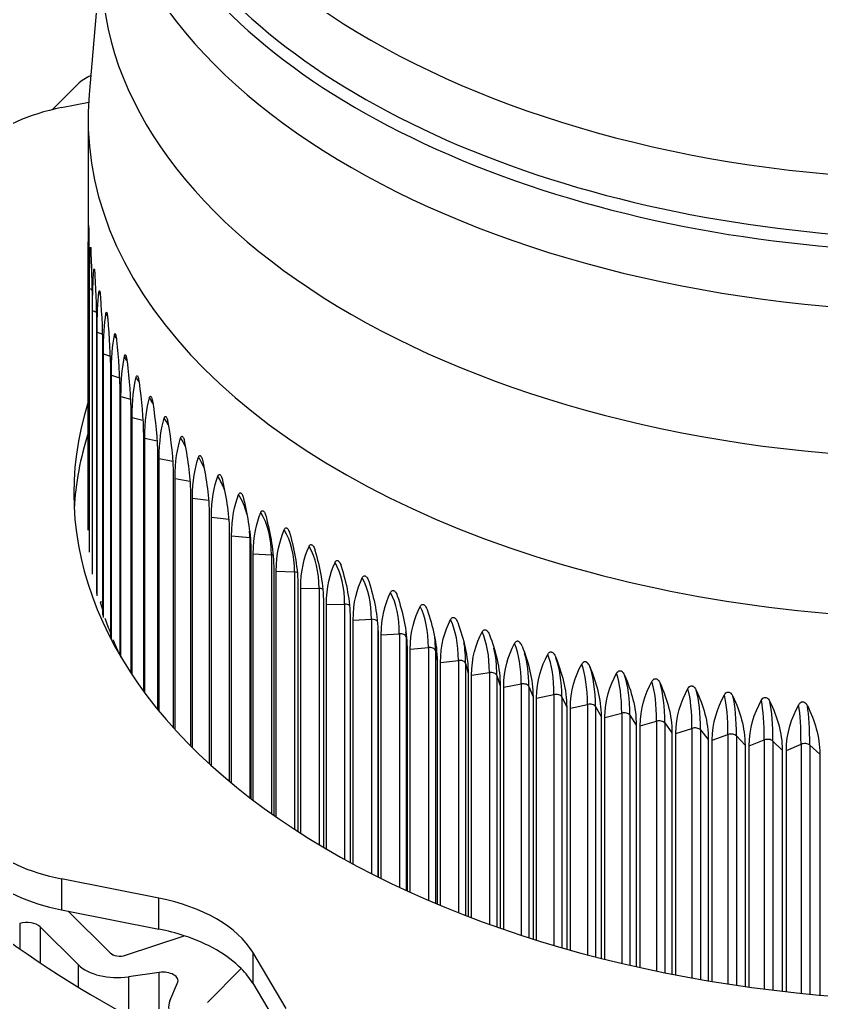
# Model space of a CAD drawing. Header units: millimetres. Extents: x 0 to 7722, y 0 to 5460.
# Drawn here: x 4779.92 to 4790.51, y 3646.07 to 3659.05 of the extents above; entities that cross this region are included whole.
import ezdxf

# ---------------------------------------------------------------- set-up
doc = ezdxf.new("R2010")
doc.units = ezdxf.units.MM
doc.header["$LTSCALE"] = 5
doc.layers.get('0').update_dxf_attribs({"linetype": 'CONTINUOUS'})

# ---------------------------------------------------------------- blocks, each defined once
blk = doc.blocks.new('RWFWFWEWEFWEFWEF')
for p, q in [((270.495, 25.654), (270.336, 23.802)), ((269.846, 23.603), (270.188, 23.943)), ((269.969, 23.63), (270.329, 23.701)), ((270.322, 23.477), (270.322, 22.045)), ((270.322, 21.563), (270.322, 18.081)), ((270.323, 18.049), (270.323, 21.531)), ((270.323, 21.531), (270.336, 21.525)), ((270.337, 21.273), (270.337, 17.791)), ((270.34, 17.759), (270.34, 21.241)), ((270.34, 21.241), (270.372, 21.227)), ((270.374, 20.984), (270.374, 17.502)), ((270.379, 17.47), (270.379, 20.952)), ((270.379, 20.952), (270.43, 20.931)), ((270.433, 20.696), (270.433, 17.214)), ((270.44, 17.182), (270.44, 20.665)), ((270.44, 20.665), (270.51, 20.638)), ((270.513, 20.41), (270.513, 16.927)), ((270.524, 16.896), (270.524, 20.379)), ((270.524, 20.379), (270.611, 20.348)), ((270.616, 20.126), (270.616, 16.644)), ((270.628, 16.612), (270.628, 20.095)), ((270.628, 20.095), (270.735, 20.061)), ((270.74, 19.845), (270.74, 16.398)), ((270.755, 16.373), (270.755, 19.814)), ((270.755, 19.814), (270.879, 19.779)), ((270.885, 19.568), (270.885, 16.164)), ((270.902, 16.138), (270.902, 19.537)), ((270.902, 19.537), (271.045, 19.501)), ((271.051, 19.294), (271.051, 15.925)), ((271.071, 15.898), (271.071, 19.264)), ((271.071, 19.264), (271.232, 19.228)), ((271.238, 19.025), (271.238, 15.683)), ((271.26, 15.656), (271.26, 18.995)), ((271.26, 18.995), (271.439, 18.96)), ((271.446, 18.761), (271.446, 15.442)), ((271.47, 15.415), (271.47, 18.732)), ((271.47, 18.732), (271.666, 18.699)), ((271.673, 18.502), (271.673, 15.202)), ((271.7, 15.176), (271.7, 18.474)), ((271.7, 18.474), (271.912, 18.444)), ((271.92, 18.249), (271.92, 14.965)), ((271.949, 14.939), (271.949, 18.222)), ((271.949, 18.222), (272.178, 18.195)), ((272.186, 18.039), (272.186, 14.733)), ((272.186, 18.003), (272.186, 14.733)), ((272.217, 14.707), (272.217, 17.976)), ((272.217, 17.976), (272.456, 17.955)), ((272.456, 17.955), (272.456, 14.516)), ((272.471, 17.764), (272.471, 14.505)), ((272.503, 14.48), (272.503, 17.738)), ((272.503, 17.738), (272.743, 17.723)), ((272.743, 17.723), (272.743, 14.304)), ((272.773, 17.532), (272.773, 14.283)), ((272.807, 14.259), (272.807, 17.507)), ((272.807, 17.507), (273.049, 17.498)), ((273.049, 17.498), (273.049, 14.097)), ((273.093, 17.308), (273.093, 14.068)), ((273.129, 14.045), (273.129, 17.284)), ((273.129, 17.284), (273.371, 17.281)), ((273.371, 17.281), (273.371, 13.895)), ((270.513, 17.105), (270.48, 17.099)), ((273.429, 17.092), (273.429, 13.86)), ((273.468, 17.069), (273.709, 17.072)), ((273.468, 13.838), (273.468, 17.069)), ((273.709, 17.072), (273.709, 13.7)), ((273.782, 16.885), (273.782, 13.66)), ((273.822, 16.863), (274.063, 16.873)), ((274.063, 16.873), (274.063, 13.512)), ((273.822, 13.638), (273.822, 16.863)), ((274.149, 16.757), (274.149, 13.469)), ((274.15, 16.722), (274.15, 16.688)), ((274.15, 16.688), (274.15, 13.468)), ((274.192, 16.666), (274.432, 16.682)), ((274.192, 13.447), (274.192, 16.666)), ((274.432, 16.682), (274.432, 13.332)), ((274.521, 16.638), (274.521, 13.29)), ((274.521, 16.638), (274.533, 16.499)), ((274.533, 16.499), (274.533, 13.285)), ((274.576, 16.479), (274.815, 16.501)), ((274.815, 16.501), (274.815, 13.16)), ((274.576, 13.265), (274.576, 16.479)), ((274.907, 16.46), (274.907, 13.121)), ((274.907, 16.46), (274.93, 16.321)), ((274.93, 16.321), (274.93, 13.111)), ((274.975, 16.302), (275.212, 16.329)), ((274.975, 13.092), (274.975, 16.302)), ((275.212, 16.329), (275.212, 12.997)), ((275.307, 16.291), (275.307, 12.96)), ((275.307, 16.291), (275.34, 16.153)), ((275.34, 16.153), (275.34, 12.947)), ((275.386, 16.135), (275.621, 16.168)), ((275.386, 12.929), (275.386, 16.135)), ((275.621, 16.168), (275.621, 12.843)), ((275.719, 16.132), (275.719, 12.808)), ((275.719, 16.132), (275.763, 15.995)), ((275.763, 15.995), (275.763, 12.793)), ((275.81, 15.978), (276.042, 16.018)), ((275.81, 12.777), (275.81, 15.978)), ((276.042, 16.018), (276.042, 12.699)), ((276.142, 15.984), (276.142, 12.666)), ((276.142, 15.984), (276.197, 15.848)), ((276.197, 15.848), (276.197, 12.649)), ((276.245, 15.833), (276.474, 15.878)), ((276.474, 15.878), (276.474, 12.565)), ((276.577, 15.847), (276.577, 12.535)), ((276.577, 15.847), (276.642, 15.712)), ((276.245, 12.634), (276.245, 15.833)), ((276.642, 15.712), (276.642, 12.516)), ((276.691, 15.698), (276.916, 15.749)), ((276.916, 15.749), (276.916, 12.441)), ((277.022, 15.721), (277.022, 12.414)), ((277.022, 15.721), (277.096, 15.588)), ((276.691, 12.502), (276.691, 15.698)), ((277.096, 15.588), (277.096, 12.394)), ((277.147, 15.575), (277.368, 15.632)), ((277.147, 12.382), (277.147, 15.575)), ((277.368, 15.632), (277.368, 12.328)), ((277.476, 15.606), (277.476, 12.303)), ((277.476, 15.606), (277.56, 15.475)), ((277.56, 15.475), (277.56, 12.284)), ((277.612, 15.464), (277.828, 15.526)), ((277.612, 12.272), (277.612, 15.464)), ((277.828, 15.526), (277.828, 12.226)), ((277.938, 15.503), (277.938, 12.204)), ((277.938, 15.503), (278.032, 15.375)), ((278.032, 15.375), (278.032, 12.185)), ((278.085, 15.364), (278.296, 15.432)), ((278.085, 12.175), (278.085, 15.364)), ((278.296, 15.432), (278.296, 12.135)), ((278.407, 15.411), (278.407, 12.116)), ((278.407, 15.411), (278.512, 15.286)), ((278.565, 15.277), (278.771, 15.35)), ((278.771, 15.35), (278.771, 12.056)), ((278.884, 15.332), (278.884, 12.039)), ((278.884, 15.332), (278.997, 15.209)), ((278.512, 15.286), (278.512, 12.098)), ((278.565, 12.089), (278.565, 15.277)), ((278.997, 15.209), (278.997, 12.022)), ((279.051, 15.201), (279.252, 15.279)), ((279.051, 12.015), (279.051, 15.201)), ((279.252, 15.279), (279.252, 11.988)), ((279.365, 15.265), (279.365, 11.974)), ((279.365, 15.265), (279.488, 15.145)), ((279.543, 15.139), (279.737, 15.222)), ((279.737, 15.222), (279.737, 11.932)), ((279.852, 15.21), (279.852, 11.921)), ((279.852, 15.21), (279.984, 15.093)), ((279.488, 15.145), (279.488, 11.959)), ((279.543, 11.953), (279.543, 15.139)), ((279.984, 15.093), (279.984, 11.908)), ((271.255, 13.189), (269.969, 13.444)), ((269.969, 13.444), (269.969, 13.035)), ((271.255, 12.78), (271.255, 13.189)), ((269.969, 13.035), (270.059, 13.017)), ((270.059, 13.017), (270.611, 12.466)), ((270.059, 13.017), (271.255, 12.78)), ((270.059, 13.017), (270.611, 12.466)), ((269.418, 12.853), (269.418, 12.521)), ((270.188, 12.313), (269.689, 12.811)), ((269.689, 12.811), (269.689, 12.335)), ((270.816, 12.435), (271.592, 12.693)), ((270.816, 12.435), (271.592, 12.693)), ((272.938, 11.734), (272.495, 12.475)), ((272.495, 12.475), (272.495, 12.066)), ((270.188, 12.313), (270.188, 12.016)), ((271.261, 12.209), (270.853, 12.15)), ((271.261, 11.421), (271.261, 12.209)), ((272.344, 12.26), (271.896, 11.813)), ((272.344, 12.26), (271.896, 11.813)), ((270.853, 12.15), (270.853, 11.635)), ((271.401, 11.834), (271.503, 12.069)), ((272.495, 12.066), (272.907, 11.377))]:
    blk.add_line(p, q)
for centre, major_axis, ratio, start_param, end_param in [((281.782, 17.662), (-25.94, 0), 0.575862, 5.147118, 7.822221), ((281.782, 18.332), (-24.75, 0), 0.575862, 5.169563, 7.961888), ((281.782, 28.133), (11.137, 0), 0.575862, 2.946285, 6.478493), ((281.782, 28.27), (11.076, 0), 0.575862, 2.976405, 6.448373), ((281.782, 28.969), (10.925, 0), 0.575862, 3.141593, 6.283185), ((281.782, 27.434), (11.287, 0), 0.575862, 3.141593, 6.283185), ((262.913, 15.934), (-29.077, 0), 0.575862, 5.643961, 8.423393), ((281.782, 25.494), (11.287, 0), 0.575862, 3.141593, 6.283185), ((270.708, 23.771), (-0.6, 0), 0.575862, 5.335877, 5.759587), ((281.782, 23.477), (11.46, 0), 0.575862, 3.092318, 6.33246), ((270.621, 22.541), (-2, 0), 0.575862, 5.044002, 5.726065), ((268.787, 21.408), (1.716, 0.094), 0.817139, 0.411536, 0.414606), ((268.815, 21.079), (1.704, 0.224), 0.815217, 0.344466, 0.352699), ((268.868, 20.752), (1.682, 0.351), 0.81172, 0.277615, 0.291801), ((268.946, 20.426), (1.652, 0.473), 0.806657, 0.211459, 0.232442), ((269.048, 20.102), (1.614, 0.59), 0.800037, 0.146392, 0.175076), ((269.176, 19.782), (1.569, 0.7), 0.791872, 0.082719, 0.120071), ((269.327, 19.465), (1.519, 0.802), 0.782179, 0.020648, 0.067702), ((269.503, 19.152), (1.465, 0.898), 0.770976, 6.243473, 6.301339), ((281.782, 18.537), (-11.65, 0), 0.575862, 6.102193, 7.750295), ((269.703, 18.844), (1.408, 0.985), 0.758285, 6.184391, 6.254716), ((269.925, 18.541), (1.348, 1.065), 0.744131, 6.125828, 6.211051), ((281.782, 18.128), (-11.65, 0), 0.575862, 6.102193, 6.252715), ((270.171, 18.244), (1.287, 1.138), 0.728539, 6.066658, 6.170319), ((270.439, 17.953), (1.226, 1.204), 0.711542, 6.004728, 6.132452), ((270.729, 17.67), (1.164, 1.264), 0.693171, 5.935, 6.097349), ((271.04, 17.394), (1.103, 1.318), 0.673462, 5.836403, 6.064888), ((271.372, 17.127), (1.042, 1.366), 0.652453, 5.575523, 6.034935), ((271.724, 16.868), (0.982, 1.41), 0.630185, 5.547938, 6.00735), ((271.04, 17.394), (-1.103, -1.318), 0.673462, 2.463883, 2.522981), ((272.444, 17.91), (0.08, 0), 0.575862, 1.340357, 1.418727), ((272.096, 16.618), (0.924, 1.449), 0.606701, 5.522578, 5.981991), ((281.782, 17.662), (-24.75, 0), 0.575862, 0, 1.606785), ((272.735, 17.677), (0.08, 0), 0.575862, 1.198809, 1.462665), ((272.486, 16.378), (0.866, 1.484), 0.582045, 5.499307, 5.958719), ((273.044, 17.452), (0.08, 0), 0.575862, 1.047471, 1.506604), ((272.894, 16.147), (0.81, 1.515), 0.556266, 5.47799, 5.937402), ((273.369, 17.235), (0.08, 0), 0.575862, 0.879464, 1.550542), ((273.319, 15.928), (0.755, 1.543), 0.529412, 5.458503, 5.917915), ((281.782, 18.128), (-11.442, 0), 0.575862, 0.156734, 0.174485), ((273.711, 17.026), (0.08, 0), 0.575862, 0.679983, 1.59448), ((273.761, 15.719), (0.702, 1.569), 0.501538, 5.440729, 5.900141), ((281.782, 18.128), (-11.442, 0), 0.575862, 0.189181, 0.220161), ((274.069, 16.827), (0.08, 0), 0.575862, 0.396, 1.638419), ((274.218, 15.522), (-0.649, -1.591), 0.472695, 2.282966, 2.742378), ((274.441, 16.636), (0.08, 0), 0.575862, 0.050474, 1.682357), ((273.408, 15.884), (-0.755, -1.543), 0.529412, 2.31691, 2.36323), ((273.853, 15.678), (-0.702, -1.569), 0.501538, 2.299136, 2.426542), ((274.69, 15.337), (-0.598, -1.611), 0.442939, 2.268301, 2.727714), ((281.782, 18.128), (-11.443, 0), 0.575862, 0.233119, 0.265258), ((274.827, 16.455), (0.08, 0), 0.575862, 0.094413, 1.726295), ((274.313, 15.483), (-0.649, -1.591), 0.472695, 2.282966, 2.489688), ((274.788, 15.3), (-0.598, -1.611), 0.442939, 2.268301, 2.553274), ((275.175, 15.163), (-0.548, -1.629), 0.412329, 2.255051, 2.714464), ((275.276, 15.129), (-0.548, -1.629), 0.412329, 2.255051, 2.617764), ((275.673, 15.002), (-0.499, -1.644), 0.380922, 2.243135, 2.702548), ((275.776, 14.971), (-0.499, -1.644), 0.380922, 2.243135, 2.683532), ((275.227, 16.284), (0.08, 0), 0.575862, 0.138351, 1.770234), ((276.183, 14.854), (-0.45, -1.658), 0.348781, 2.23248, 2.691893), ((276.289, 14.826), (-0.45, -1.658), 0.348781, 2.23248, 2.691893), ((275.64, 16.124), (0.08, 0), 0.575862, 0.182289, 1.814172), ((276.704, 14.719), (-0.403, -1.67), 0.315966, 2.223021, 2.682433), ((276.812, 14.693), (-0.403, -1.67), 0.315966, 2.223021, 2.682433), ((276.065, 15.974), (0.08, 0), 0.575862, 0.226228, 1.85811), ((277.235, 14.597), (-0.356, -1.681), 0.282541, 2.2147, 2.674112), ((277.344, 14.574), (-0.356, -1.681), 0.282541, 2.2147, 2.674112), ((224.295, 50.674), (100.707, 0), 0.575862, 5.2818, 5.643961), ((276.5, 15.834), (0.08, 0), 0.575862, 0.270166, 1.902049), ((277.774, 14.489), (-0.311, -1.69), 0.248571, 2.207467, 2.666879), ((277.885, 14.469), (-0.311, -1.69), 0.248571, 2.207467, 2.666879), ((278.321, 14.395), (-0.265, -1.698), 0.214121, 2.201279, 2.660691), ((278.434, 14.377), (-0.265, -1.698), 0.214121, 2.201279, 2.660691), ((276.946, 15.706), (0.08, 0), 0.575862, 0.314104, 1.945987), ((278.875, 14.314), (-0.221, -1.704), 0.179258, 2.196099, 2.655512), ((278.988, 14.299), (-0.221, -1.704), 0.179258, 2.196099, 2.655512), ((279.434, 14.248), (-0.176, -1.709), 0.144048, 2.191897, 2.65131), ((279.549, 14.236), (-0.176, -1.709), 0.144048, 2.191897, 2.65131), ((277.401, 15.59), (0.08, 0), 0.575862, 0.358043, 1.989926), ((277.864, 15.485), (0.08, 0), 0.575862, 0.401981, 2.033864), ((278.335, 15.392), (0.08, 0), 0.575862, 0.445919, 2.077802), ((278.813, 15.31), (0.08, 0), 0.575862, 0.489858, 2.121741), ((279.296, 15.241), (0.08, 0), 0.575862, 0.533796, 2.165679), ((279.785, 15.185), (0.08, 0), 0.575862, 0.577734, 2.209617), ((270.621, 14.533), (2, 0), 0.575862, 3.698713, 4.380776), ((270.621, 14.124), (-2, 0), 0.575862, 0.55712, 1.239184), ((281.782, 18.332), (15.96, 0), 0.575862, 3.720848, 4.133133), ((270.604, 12.1), (2, 0), 0.575862, 0.331613, 1.239184), ((269.516, 12.753), (-0.2, 0), 0.575862, 3.665191, 5.224305), ((270.604, 11.691), (2, 0), 0.575862, 1.054499, 1.239184), ((270.604, 11.691), (2, 0), 0.575862, 0.516297, 1.054499), ((270.741, 12.51), (-0.15, 0), 0.575862, 0.523599, 2.094395), ((270.741, 12.51), (0.15, 0), 0.575862, 3.665191, 5.235988), ((270.708, 12.485), (0.6, 0), 0.575862, 3.665191, 4.956735), ((271.309, 12.097), (0.2, 0), 0.575862, 6.038839, 8.098328), ((270.604, 11.691), (2, 0), 0.575862, 0.331613, 0.516297), ((271.984, 11.751), (-0.6, 0), 0.575862, 6.038839, 7.330383)]:
    blk.add_ellipse(centre, major_axis=major_axis, ratio=ratio, start_param=start_param, end_param=end_param)
for points, knots in [([(270.326, 22.059), (270.326, 22.064), (270.326, 22.067), (270.327, 22.075), (270.327, 22.078), (270.327, 22.078), (270.327, 22.077), (270.327, 22.075), (270.328, 22.073), (270.328, 22.071), (270.328, 22.068), (270.328, 22.064), (270.328, 22.055), (270.329, 22.049), (270.329, 22.034), (270.329, 22.023), (270.33, 22.007), (270.33, 21.999), (270.33, 21.992)], [0.05751369, 0.05751369, 0.05751369, 0.05751369, 0.05920225, 0.05920225, 0.0620522, 0.0620522, 0.06345724, 0.06345724, 0.0647649, 0.0647649, 0.0647649, 0.06626207, 0.06626207, 0.06811058, 0.06811058, 0.07108386, 0.07108386, 0.07319434, 0.07319434, 0.07319434, 0.07319434]), ([(270.35, 21.769), (270.351, 21.774), (270.351, 21.778), (270.352, 21.786), (270.352, 21.788), (270.353, 21.788), (270.353, 21.788), (270.354, 21.785), (270.354, 21.784), (270.355, 21.781), (270.355, 21.778), (270.355, 21.775), (270.356, 21.765), (270.357, 21.76), (270.358, 21.744), (270.358, 21.734), (270.359, 21.717), (270.359, 21.71), (270.359, 21.702)], [0.05751369, 0.05751369, 0.05751369, 0.05751369, 0.05920225, 0.05920225, 0.0620522, 0.0620522, 0.06345724, 0.06345724, 0.0647649, 0.0647649, 0.0647649, 0.06626207, 0.06626207, 0.06811058, 0.06811058, 0.07108386, 0.07108386, 0.07319434, 0.07319434, 0.07319434, 0.07319434]), ([(270.397, 21.48), (270.397, 21.485), (270.398, 21.489), (270.399, 21.497), (270.4, 21.5), (270.401, 21.5), (270.402, 21.499), (270.403, 21.497), (270.403, 21.495), (270.404, 21.493), (270.404, 21.49), (270.405, 21.486), (270.406, 21.477), (270.407, 21.471), (270.408, 21.456), (270.409, 21.446), (270.41, 21.429), (270.41, 21.422), (270.411, 21.414)], [0.05751369, 0.05751369, 0.05751369, 0.05751369, 0.05920225, 0.05920225, 0.0620522, 0.0620522, 0.06345724, 0.06345724, 0.0647649, 0.0647649, 0.0647649, 0.06626207, 0.06626207, 0.06811058, 0.06811058, 0.07108386, 0.07108386, 0.07319434, 0.07319434, 0.07319434, 0.07319434]), ([(270.465, 21.193), (270.466, 21.198), (270.467, 21.202), (270.468, 21.21), (270.469, 21.212), (270.471, 21.213), (270.472, 21.212), (270.473, 21.21), (270.474, 21.208), (270.475, 21.205), (270.476, 21.203), (270.476, 21.199), (270.478, 21.19), (270.479, 21.184), (270.481, 21.169), (270.482, 21.159), (270.483, 21.142), (270.484, 21.135), (270.484, 21.127)], [0.05751369, 0.05751369, 0.05751369, 0.05751369, 0.05920225, 0.05920225, 0.0620522, 0.0620522, 0.06345724, 0.06345724, 0.0647649, 0.0647649, 0.0647649, 0.06626207, 0.06626207, 0.06811058, 0.06811058, 0.07108386, 0.07108386, 0.07319434, 0.07319434, 0.07319434, 0.07319434]), ([(270.556, 20.908), (270.556, 20.913), (270.557, 20.917), (270.559, 20.925), (270.561, 20.927), (270.563, 20.928), (270.564, 20.927), (270.566, 20.925), (270.567, 20.923), (270.568, 20.92), (270.569, 20.918), (270.57, 20.914), (270.572, 20.905), (270.573, 20.899), (270.575, 20.884), (270.577, 20.874), (270.578, 20.857), (270.579, 20.85), (270.58, 20.842)], [0.05751369, 0.05751369, 0.05751369, 0.05751369, 0.05920225, 0.05920225, 0.0620522, 0.0620522, 0.06345724, 0.06345724, 0.0647649, 0.0647649, 0.0647649, 0.06626207, 0.06626207, 0.06811058, 0.06811058, 0.07108386, 0.07108386, 0.07319434, 0.07319434, 0.07319434, 0.07319434]), ([(270.668, 20.625), (270.668, 20.63), (270.669, 20.634), (270.672, 20.642), (270.674, 20.645), (270.677, 20.645), (270.678, 20.645), (270.68, 20.642), (270.681, 20.641), (270.682, 20.638), (270.683, 20.635), (270.684, 20.632), (270.687, 20.623), (270.688, 20.617), (270.691, 20.602), (270.693, 20.592), (270.695, 20.575), (270.696, 20.568), (270.697, 20.56)], [0.05751369, 0.05751369, 0.05751369, 0.05751369, 0.05920225, 0.05920225, 0.0620522, 0.0620522, 0.06345724, 0.06345724, 0.0647649, 0.0647649, 0.0647649, 0.06626207, 0.06626207, 0.06811058, 0.06811058, 0.07108386, 0.07108386, 0.07319434, 0.07319434, 0.07319434, 0.07319434]), ([(270.801, 20.346), (270.802, 20.351), (270.803, 20.355), (270.806, 20.363), (270.808, 20.365), (270.812, 20.366), (270.813, 20.365), (270.815, 20.363), (270.817, 20.361), (270.818, 20.359), (270.819, 20.356), (270.821, 20.353), (270.824, 20.344), (270.825, 20.338), (270.829, 20.323), (270.831, 20.313), (270.833, 20.296), (270.834, 20.289), (270.835, 20.282)], [0.05751369, 0.05751369, 0.05751369, 0.05751369, 0.05920225, 0.05920225, 0.0620522, 0.0620522, 0.06345724, 0.06345724, 0.0647649, 0.0647649, 0.0647649, 0.06626207, 0.06626207, 0.06811058, 0.06811058, 0.07108386, 0.07108386, 0.07319434, 0.07319434, 0.07319434, 0.07319434]), ([(270.956, 20.07), (270.957, 20.075), (270.958, 20.079), (270.961, 20.087), (270.964, 20.09), (270.968, 20.09), (270.969, 20.09), (270.972, 20.088), (270.973, 20.086), (270.975, 20.083), (270.977, 20.081), (270.978, 20.077), (270.982, 20.068), (270.983, 20.063), (270.987, 20.048), (270.989, 20.038), (270.992, 20.021), (270.993, 20.014), (270.994, 20.006)], [0.05751369, 0.05751369, 0.05751369, 0.05751369, 0.05920225, 0.05920225, 0.0620522, 0.0620522, 0.06345724, 0.06345724, 0.0647649, 0.0647649, 0.0647649, 0.06626207, 0.06626207, 0.06811058, 0.06811058, 0.07108386, 0.07108386, 0.07319434, 0.07319434, 0.07319434, 0.07319434]), ([(271.131, 19.798), (271.132, 19.803), (271.134, 19.807), (271.138, 19.815), (271.14, 19.818), (271.145, 19.819), (271.146, 19.818), (271.15, 19.816), (271.151, 19.815), (271.153, 19.812), (271.155, 19.81), (271.156, 19.806), (271.16, 19.797), (271.162, 19.792), (271.167, 19.777), (271.169, 19.767), (271.172, 19.751), (271.174, 19.743), (271.175, 19.736)], [0.05751369, 0.05751369, 0.05751369, 0.05751369, 0.05920225, 0.05920225, 0.0620522, 0.0620522, 0.06345724, 0.06345724, 0.0647649, 0.0647649, 0.0647649, 0.06626207, 0.06626207, 0.06811058, 0.06811058, 0.07108386, 0.07108386, 0.07319434, 0.07319434, 0.07319434, 0.07319434]), ([(271.327, 19.531), (271.329, 19.536), (271.33, 19.54), (271.335, 19.548), (271.338, 19.551), (271.342, 19.552), (271.344, 19.552), (271.348, 19.55), (271.349, 19.548), (271.351, 19.546), (271.353, 19.543), (271.355, 19.54), (271.36, 19.531), (271.362, 19.526), (271.367, 19.511), (271.369, 19.501), (271.373, 19.485), (271.374, 19.477), (271.375, 19.47)], [0.05751369, 0.05751369, 0.05751369, 0.05751369, 0.05920225, 0.05920225, 0.0620522, 0.0620522, 0.06345724, 0.06345724, 0.0647649, 0.0647649, 0.0647649, 0.06626207, 0.06626207, 0.06811058, 0.06811058, 0.07108386, 0.07108386, 0.07319434, 0.07319434, 0.07319434, 0.07319434]), ([(271.543, 19.269), (271.545, 19.274), (271.547, 19.278), (271.551, 19.287), (271.555, 19.29), (271.56, 19.291), (271.562, 19.29), (271.566, 19.288), (271.568, 19.287), (271.57, 19.285), (271.572, 19.282), (271.574, 19.279), (271.579, 19.27), (271.581, 19.265), (271.587, 19.25), (271.589, 19.24), (271.593, 19.224), (271.595, 19.217), (271.596, 19.209)], [0.05751369, 0.05751369, 0.05751369, 0.05751369, 0.05920225, 0.05920225, 0.0620522, 0.0620522, 0.06345724, 0.06345724, 0.0647649, 0.0647649, 0.0647649, 0.06626207, 0.06626207, 0.06811058, 0.06811058, 0.07108386, 0.07108386, 0.07319434, 0.07319434, 0.07319434, 0.07319434]), ([(271.779, 19.013), (271.781, 19.018), (271.783, 19.022), (271.788, 19.031), (271.792, 19.034), (271.798, 19.035), (271.8, 19.035), (271.804, 19.033), (271.806, 19.031), (271.808, 19.029), (271.81, 19.027), (271.813, 19.023), (271.818, 19.015), (271.82, 19.01), (271.826, 18.995), (271.829, 18.985), (271.834, 18.969), (271.835, 18.962), (271.837, 18.955)], [0.05751369, 0.05751369, 0.05751369, 0.05751369, 0.05920225, 0.05920225, 0.0620522, 0.0620522, 0.06345724, 0.06345724, 0.0647649, 0.0647649, 0.0647649, 0.06626207, 0.06626207, 0.06811058, 0.06811058, 0.07108386, 0.07108386, 0.07319434, 0.07319434, 0.07319434, 0.07319434]), ([(272.035, 18.763), (272.037, 18.768), (272.038, 18.772), (272.044, 18.781), (272.048, 18.784), (272.054, 18.785), (272.056, 18.785), (272.061, 18.784), (272.063, 18.782), (272.065, 18.78), (272.068, 18.778), (272.071, 18.774), (272.076, 18.766), (272.079, 18.761), (272.085, 18.746), (272.089, 18.737), (272.093, 18.721), (272.095, 18.714), (272.097, 18.706)], [0.05751369, 0.05751369, 0.05751369, 0.05751369, 0.05920225, 0.05920225, 0.0620522, 0.0620522, 0.06345724, 0.06345724, 0.0647649, 0.0647649, 0.0647649, 0.06626207, 0.06626207, 0.06811058, 0.06811058, 0.07108386, 0.07108386, 0.07319434, 0.07319434, 0.07319434, 0.07319434]), ([(272.309, 18.52), (272.311, 18.525), (272.313, 18.529), (272.319, 18.538), (272.323, 18.542), (272.33, 18.543), (272.332, 18.543), (272.337, 18.541), (272.339, 18.54), (272.342, 18.538), (272.345, 18.535), (272.347, 18.532), (272.353, 18.524), (272.356, 18.519), (272.363, 18.504), (272.366, 18.495), (272.371, 18.479), (272.373, 18.472), (272.375, 18.465)], [0.05751369, 0.05751369, 0.05751369, 0.05751369, 0.05920225, 0.05920225, 0.0620522, 0.0620522, 0.06345724, 0.06345724, 0.0647649, 0.0647649, 0.0647649, 0.06626207, 0.06626207, 0.06811058, 0.06811058, 0.07108386, 0.07108386, 0.07319434, 0.07319434, 0.07319434, 0.07319434]), ([(272.601, 18.284), (272.603, 18.289), (272.606, 18.293), (272.612, 18.303), (272.616, 18.306), (272.623, 18.307), (272.626, 18.307), (272.631, 18.306), (272.634, 18.304), (272.636, 18.302), (272.639, 18.3), (272.642, 18.297), (272.648, 18.289), (272.652, 18.284), (272.659, 18.27), (272.662, 18.26), (272.668, 18.245), (272.67, 18.238), (272.671, 18.23)], [0.05751369, 0.05751369, 0.05751369, 0.05751369, 0.05920225, 0.05920225, 0.0620522, 0.0620522, 0.06345724, 0.06345724, 0.0647649, 0.0647649, 0.0647649, 0.06626207, 0.06626207, 0.06811058, 0.06811058, 0.07108386, 0.07108386, 0.07319434, 0.07319434, 0.07319434, 0.07319434]), ([(272.911, 18.055), (272.914, 18.061), (272.916, 18.065), (272.923, 18.074), (272.927, 18.078), (272.935, 18.079), (272.937, 18.079), (272.943, 18.078), (272.946, 18.077), (272.948, 18.075), (272.952, 18.073), (272.955, 18.07), (272.961, 18.062), (272.965, 18.057), (272.972, 18.043), (272.976, 18.034), (272.982, 18.018), (272.984, 18.011), (272.986, 18.004)], [0.05751369, 0.05751369, 0.05751369, 0.05751369, 0.05920225, 0.05920225, 0.0620522, 0.0620522, 0.06345724, 0.06345724, 0.0647649, 0.0647649, 0.0647649, 0.06626207, 0.06626207, 0.06811058, 0.06811058, 0.07108386, 0.07108386, 0.07319434, 0.07319434, 0.07319434, 0.07319434]), ([(273.239, 17.835), (273.241, 17.84), (273.243, 17.845), (273.251, 17.854), (273.256, 17.858), (273.263, 17.86), (273.266, 17.86), (273.272, 17.859), (273.275, 17.857), (273.278, 17.856), (273.281, 17.853), (273.284, 17.851), (273.291, 17.843), (273.295, 17.838), (273.303, 17.824), (273.307, 17.815), (273.312, 17.799), (273.315, 17.793), (273.317, 17.785)], [0.05751369, 0.05751369, 0.05751369, 0.05751369, 0.05920225, 0.05920225, 0.0620522, 0.0620522, 0.06345724, 0.06345724, 0.0647649, 0.0647649, 0.0647649, 0.06626207, 0.06626207, 0.06811058, 0.06811058, 0.07108386, 0.07108386, 0.07319434, 0.07319434, 0.07319434, 0.07319434]), ([(273.582, 17.623), (273.585, 17.629), (273.587, 17.633), (273.595, 17.643), (273.6, 17.646), (273.608, 17.649), (273.611, 17.649), (273.617, 17.648), (273.62, 17.646), (273.623, 17.645), (273.627, 17.643), (273.63, 17.64), (273.637, 17.632), (273.641, 17.627), (273.649, 17.614), (273.654, 17.605), (273.66, 17.59), (273.662, 17.583), (273.664, 17.575)], [0.05751369, 0.05751369, 0.05751369, 0.05751369, 0.05920225, 0.05920225, 0.0620522, 0.0620522, 0.06345724, 0.06345724, 0.0647649, 0.0647649, 0.0647649, 0.06626207, 0.06626207, 0.06811058, 0.06811058, 0.07108386, 0.07108386, 0.07319434, 0.07319434, 0.07319434, 0.07319434]), ([(273.942, 17.42), (273.944, 17.426), (273.947, 17.43), (273.955, 17.44), (273.96, 17.444), (273.969, 17.446), (273.972, 17.446), (273.978, 17.446), (273.981, 17.444), (273.985, 17.443), (273.988, 17.441), (273.992, 17.438), (273.999, 17.431), (274.003, 17.426), (274.012, 17.413), (274.016, 17.404), (274.023, 17.389), (274.025, 17.382), (274.027, 17.375)], [0.05751369, 0.05751369, 0.05751369, 0.05751369, 0.05920225, 0.05920225, 0.0620522, 0.0620522, 0.06345724, 0.06345724, 0.0647649, 0.0647649, 0.0647649, 0.06626207, 0.06626207, 0.06811058, 0.06811058, 0.07108386, 0.07108386, 0.07319434, 0.07319434, 0.07319434, 0.07319434]), ([(274.317, 17.227), (274.319, 17.232), (274.322, 17.237), (274.33, 17.247), (274.336, 17.251), (274.345, 17.253), (274.348, 17.254), (274.354, 17.253), (274.358, 17.252), (274.361, 17.25), (274.365, 17.248), (274.368, 17.246), (274.376, 17.239), (274.38, 17.234), (274.389, 17.221), (274.394, 17.212), (274.401, 17.197), (274.403, 17.19), (274.405, 17.183)], [0.05751369, 0.05751369, 0.05751369, 0.05751369, 0.05920225, 0.05920225, 0.0620522, 0.0620522, 0.06345724, 0.06345724, 0.0647649, 0.0647649, 0.0647649, 0.06626207, 0.06626207, 0.06811058, 0.06811058, 0.07108386, 0.07108386, 0.07319434, 0.07319434, 0.07319434, 0.07319434]), ([(274.706, 17.043), (274.708, 17.048), (274.711, 17.053), (274.72, 17.063), (274.726, 17.067), (274.735, 17.07), (274.738, 17.07), (274.745, 17.07), (274.748, 17.069), (274.752, 17.067), (274.756, 17.066), (274.759, 17.063), (274.768, 17.056), (274.772, 17.051), (274.781, 17.039), (274.786, 17.03), (274.793, 17.015), (274.795, 17.009), (274.798, 17.001)], [0.05751369, 0.05751369, 0.05751369, 0.05751369, 0.05920225, 0.05920225, 0.0620522, 0.0620522, 0.06345724, 0.06345724, 0.0647649, 0.0647649, 0.0647649, 0.06626207, 0.06626207, 0.06811058, 0.06811058, 0.07108386, 0.07108386, 0.07319434, 0.07319434, 0.07319434, 0.07319434]), ([(275.109, 16.869), (275.111, 16.874), (275.114, 16.879), (275.123, 16.89), (275.129, 16.894), (275.139, 16.897), (275.142, 16.897), (275.149, 16.897), (275.152, 16.896), (275.156, 16.895), (275.16, 16.893), (275.164, 16.89), (275.172, 16.884), (275.177, 16.879), (275.186, 16.867), (275.191, 16.858), (275.198, 16.843), (275.201, 16.837), (275.204, 16.83)], [0.05751369, 0.05751369, 0.05751369, 0.05751369, 0.05920225, 0.05920225, 0.0620522, 0.0620522, 0.06345724, 0.06345724, 0.0647649, 0.0647649, 0.0647649, 0.06626207, 0.06626207, 0.06811058, 0.06811058, 0.07108386, 0.07108386, 0.07319434, 0.07319434, 0.07319434, 0.07319434]), ([(275.524, 16.705), (275.527, 16.711), (275.53, 16.716), (275.539, 16.726), (275.545, 16.731), (275.555, 16.734), (275.559, 16.734), (275.566, 16.734), (275.569, 16.734), (275.573, 16.732), (275.577, 16.731), (275.581, 16.728), (275.59, 16.722), (275.594, 16.717), (275.604, 16.705), (275.61, 16.696), (275.617, 16.682), (275.62, 16.676), (275.622, 16.669)], [0.05751369, 0.05751369, 0.05751369, 0.05751369, 0.05920225, 0.05920225, 0.0620522, 0.0620522, 0.06345724, 0.06345724, 0.0647649, 0.0647649, 0.0647649, 0.06626207, 0.06626207, 0.06811058, 0.06811058, 0.07108386, 0.07108386, 0.07319434, 0.07319434, 0.07319434, 0.07319434]), ([(276.053, 16.518), (276.05, 16.525), (276.047, 16.532), (276.04, 16.546), (276.034, 16.554), (276.024, 16.566), (276.02, 16.57), (276.011, 16.577), (276.007, 16.579), (276.002, 16.58), (275.998, 16.582), (275.995, 16.582), (275.987, 16.582), (275.984, 16.582), (275.974, 16.578), (275.967, 16.574), (275.958, 16.563), (275.955, 16.558), (275.952, 16.552)], [-0.00842944, -0.00842944, -0.00842944, -0.00842944, -0.00631896, -0.00631896, -0.00334567, -0.00334567, -0.00149717, -0.00149717, 0, 0, 0, 0.00130767, 0.00130767, 0.0027127, 0.0027127, 0.00556266, 0.00556266, 0.00725121, 0.00725121, 0.00725121, 0.00725121]), ([(276.391, 16.41), (276.394, 16.416), (276.397, 16.421), (276.407, 16.432), (276.413, 16.437), (276.424, 16.441), (276.427, 16.441), (276.435, 16.441), (276.439, 16.441), (276.442, 16.44), (276.447, 16.438), (276.451, 16.436), (276.46, 16.43), (276.465, 16.426), (276.475, 16.414), (276.481, 16.406), (276.488, 16.392), (276.491, 16.386), (276.494, 16.379)], [0.05751369, 0.05751369, 0.05751369, 0.05751369, 0.05920225, 0.05920225, 0.0620522, 0.0620522, 0.06345724, 0.06345724, 0.0647649, 0.0647649, 0.0647649, 0.06626207, 0.06626207, 0.06811058, 0.06811058, 0.07108386, 0.07108386, 0.07319434, 0.07319434, 0.07319434, 0.07319434]), ([(276.946, 16.251), (276.943, 16.257), (276.94, 16.264), (276.932, 16.278), (276.927, 16.286), (276.916, 16.297), (276.911, 16.301), (276.902, 16.307), (276.898, 16.309), (276.893, 16.31), (276.889, 16.311), (276.885, 16.312), (276.877, 16.312), (276.874, 16.311), (276.863, 16.307), (276.857, 16.302), (276.847, 16.29), (276.843, 16.285), (276.84, 16.279)], [-0.00842944, -0.00842944, -0.00842944, -0.00842944, -0.00631896, -0.00631896, -0.00334567, -0.00334567, -0.00149717, -0.00149717, 0, 0, 0, 0.00130767, 0.00130767, 0.0027127, 0.0027127, 0.00556266, 0.00556266, 0.00725121, 0.00725121, 0.00725121, 0.00725121]), ([(277.299, 16.16), (277.302, 16.166), (277.306, 16.171), (277.316, 16.183), (277.323, 16.188), (277.333, 16.192), (277.337, 16.193), (277.345, 16.194), (277.349, 16.193), (277.353, 16.192), (277.358, 16.191), (277.362, 16.189), (277.372, 16.184), (277.376, 16.18), (277.387, 16.169), (277.393, 16.161), (277.401, 16.147), (277.404, 16.141), (277.407, 16.134)], [0.05751369, 0.05751369, 0.05751369, 0.05751369, 0.05920225, 0.05920225, 0.0620522, 0.0620522, 0.06345724, 0.06345724, 0.0647649, 0.0647649, 0.0647649, 0.06626207, 0.06626207, 0.06811058, 0.06811058, 0.07108386, 0.07108386, 0.07319434, 0.07319434, 0.07319434, 0.07319434]), ([(277.767, 16.053), (277.77, 16.059), (277.774, 16.064), (277.784, 16.076), (277.791, 16.081), (277.802, 16.086), (277.805, 16.087), (277.813, 16.087), (277.817, 16.087), (277.822, 16.086), (277.826, 16.085), (277.831, 16.084), (277.84, 16.078), (277.845, 16.074), (277.857, 16.063), (277.862, 16.056), (277.87, 16.042), (277.873, 16.036), (277.876, 16.029)], [0.05751369, 0.05751369, 0.05751369, 0.05751369, 0.05920225, 0.05920225, 0.0620522, 0.0620522, 0.06345724, 0.06345724, 0.0647649, 0.0647649, 0.0647649, 0.06626207, 0.06626207, 0.06811058, 0.06811058, 0.07108386, 0.07108386, 0.07319434, 0.07319434, 0.07319434, 0.07319434]), ([(278.242, 15.957), (278.245, 15.963), (278.249, 15.968), (278.259, 15.981), (278.266, 15.986), (278.277, 15.991), (278.281, 15.992), (278.289, 15.993), (278.294, 15.993), (278.298, 15.992), (278.302, 15.991), (278.307, 15.99), (278.317, 15.984), (278.322, 15.981), (278.333, 15.97), (278.339, 15.962), (278.347, 15.949), (278.35, 15.943), (278.353, 15.937)], [0.05751369, 0.05751369, 0.05751369, 0.05751369, 0.05920225, 0.05920225, 0.0620522, 0.0620522, 0.06345724, 0.06345724, 0.0647649, 0.0647649, 0.0647649, 0.06626207, 0.06626207, 0.06811058, 0.06811058, 0.07108386, 0.07108386, 0.07319434, 0.07319434, 0.07319434, 0.07319434]), ([(278.724, 15.874), (278.728, 15.88), (278.731, 15.885), (278.742, 15.898), (278.749, 15.903), (278.76, 15.908), (278.764, 15.91), (278.772, 15.911), (278.776, 15.911), (278.781, 15.91), (278.785, 15.909), (278.79, 15.908), (278.8, 15.903), (278.805, 15.899), (278.817, 15.889), (278.822, 15.881), (278.831, 15.868), (278.834, 15.862), (278.837, 15.856)], [0.05751369, 0.05751369, 0.05751369, 0.05751369, 0.05920225, 0.05920225, 0.0620522, 0.0620522, 0.06345724, 0.06345724, 0.0647649, 0.0647649, 0.0647649, 0.06626207, 0.06626207, 0.06811058, 0.06811058, 0.07108386, 0.07108386, 0.07319434, 0.07319434, 0.07319434, 0.07319434]), ([(279.212, 15.802), (279.216, 15.809), (279.219, 15.814), (279.23, 15.827), (279.237, 15.833), (279.249, 15.838), (279.253, 15.839), (279.261, 15.841), (279.265, 15.841), (279.269, 15.84), (279.274, 15.84), (279.279, 15.838), (279.289, 15.834), (279.294, 15.83), (279.306, 15.82), (279.312, 15.813), (279.32, 15.8), (279.323, 15.794), (279.326, 15.788)], [0.05751369, 0.05751369, 0.05751369, 0.05751369, 0.05920225, 0.05920225, 0.0620522, 0.0620522, 0.06345724, 0.06345724, 0.0647649, 0.0647649, 0.0647649, 0.06626207, 0.06626207, 0.06811058, 0.06811058, 0.07108386, 0.07108386, 0.07319434, 0.07319434, 0.07319434, 0.07319434]), ([(279.706, 15.744), (279.709, 15.75), (279.713, 15.756), (279.723, 15.769), (279.73, 15.775), (279.742, 15.78), (279.746, 15.782), (279.754, 15.783), (279.759, 15.783), (279.763, 15.783), (279.768, 15.782), (279.773, 15.781), (279.783, 15.777), (279.788, 15.773), (279.8, 15.764), (279.806, 15.756), (279.814, 15.744), (279.817, 15.738), (279.82, 15.732)], [0.05751369, 0.05751369, 0.05751369, 0.05751369, 0.05920225, 0.05920225, 0.0620522, 0.0620522, 0.06345724, 0.06345724, 0.0647649, 0.0647649, 0.0647649, 0.06626207, 0.06626207, 0.06811058, 0.06811058, 0.07108386, 0.07108386, 0.07319434, 0.07319434, 0.07319434, 0.07319434])]:
    blk.add_open_spline(points, degree=3, knots=knots)
for points in [[(270.322, 22.045), (270.322, 21.881), (270.322, 21.72), (270.322, 21.563)], [(270.323, 21.531), (270.323, 21.764), (270.324, 21.925), (270.326, 22.059)], [(270.33, 21.992), (270.333, 21.746), (270.337, 21.506), (270.337, 21.273)], [(270.34, 21.241), (270.34, 21.474), (270.344, 21.636), (270.35, 21.769)], [(270.359, 21.702), (270.367, 21.457), (270.374, 21.217), (270.374, 20.984)], [(270.379, 20.952), (270.379, 21.185), (270.386, 21.347), (270.397, 21.48)], [(270.411, 21.414), (270.423, 21.169), (270.433, 20.929), (270.433, 20.696)], [(270.44, 20.665), (270.44, 20.897), (270.45, 21.059), (270.465, 21.193)], [(270.484, 21.127), (270.501, 20.883), (270.513, 20.643), (270.513, 20.41)], [(270.524, 20.379), (270.524, 20.611), (270.536, 20.774), (270.556, 20.908)], [(270.58, 20.842), (270.6, 20.598), (270.616, 20.359), (270.616, 20.126)], [(270.628, 20.095), (270.628, 20.327), (270.644, 20.49), (270.668, 20.625)], [(270.697, 20.56), (270.721, 20.317), (270.74, 20.078), (270.74, 19.845)], [(270.755, 19.814), (270.755, 20.047), (270.773, 20.21), (270.801, 20.346)], [(270.835, 20.282), (270.864, 20.039), (270.885, 19.8), (270.885, 19.568)], [(270.902, 19.537), (270.902, 19.77), (270.924, 19.933), (270.956, 20.07)], [(270.994, 20.006), (271.027, 19.765), (271.051, 19.526), (271.051, 19.294)], [(271.071, 19.264), (271.071, 19.496), (271.095, 19.661), (271.131, 19.798)], [(271.175, 19.736), (271.211, 19.495), (271.238, 19.257), (271.238, 19.025)], [(271.26, 18.995), (271.26, 19.228), (271.287, 19.393), (271.327, 19.531)], [(271.375, 19.47), (271.416, 19.23), (271.446, 18.993), (271.446, 18.761)], [(271.47, 18.732), (271.47, 18.964), (271.5, 19.13), (271.543, 19.269)], [(271.596, 19.209), (271.641, 18.97), (271.673, 18.734), (271.673, 18.502)], [(271.7, 18.474), (271.7, 18.706), (271.732, 18.873), (271.779, 19.013)], [(271.837, 18.955), (271.885, 18.717), (271.92, 18.482), (271.92, 18.249)], [(271.949, 18.222), (271.949, 18.454), (271.984, 18.621), (272.035, 18.763)], [(272.097, 18.706), (272.148, 18.47), (272.186, 18.235), (272.186, 18.003)], [(272.217, 17.976), (272.217, 18.209), (272.254, 18.377), (272.309, 18.52)], [(272.375, 18.465), (272.43, 18.229), (272.471, 17.996), (272.471, 17.764)], [(272.503, 17.738), (272.503, 17.97), (272.543, 18.139), (272.601, 18.284)], [(272.671, 18.23), (272.73, 17.997), (272.773, 17.764), (272.773, 17.532)], [(272.807, 17.507), (272.807, 17.739), (272.85, 17.909), (272.911, 18.055)], [(272.986, 18.004), (273.048, 17.771), (273.093, 17.54), (273.093, 17.308)], [(273.129, 17.284), (273.129, 17.516), (273.174, 17.688), (273.239, 17.835)], [(273.317, 17.785), (273.382, 17.555), (273.429, 17.325), (273.429, 17.092)], [(273.468, 17.069), (273.468, 17.301), (273.515, 17.474), (273.582, 17.623)], [(273.664, 17.575), (273.733, 17.347), (273.782, 17.118), (273.782, 16.885)], [(273.822, 16.863), (273.822, 17.096), (273.871, 17.269), (273.942, 17.42)], [(274.027, 17.375), (274.099, 17.147), (274.15, 16.92), (274.15, 16.688)], [(274.192, 16.666), (274.192, 16.899), (274.243, 17.074), (274.317, 17.227)], [(274.405, 17.183), (274.48, 16.958), (274.533, 16.732), (274.533, 16.499)], [(274.576, 16.479), (274.576, 16.712), (274.629, 16.888), (274.706, 17.043)], [(274.798, 17.001), (274.875, 16.778), (274.93, 16.553), (274.93, 16.321)], [(274.975, 16.302), (274.975, 16.534), (275.03, 16.712), (275.109, 16.869)], [(275.204, 16.83), (275.283, 16.608), (275.34, 16.385), (275.34, 16.153)], [(275.386, 16.135), (275.386, 16.367), (275.443, 16.546), (275.524, 16.705)], [(275.622, 16.669), (275.704, 16.449), (275.763, 16.227), (275.763, 15.995)], [(275.81, 15.978), (275.81, 16.211), (275.868, 16.391), (275.952, 16.552)], [(276.053, 16.518), (276.137, 16.301), (276.197, 16.081), (276.197, 15.848)], [(276.245, 15.833), (276.245, 16.065), (276.305, 16.247), (276.391, 16.41)], [(276.494, 16.379), (276.58, 16.164), (276.642, 15.945), (276.642, 15.712)], [(276.691, 15.698), (276.691, 15.931), (276.753, 16.114), (276.84, 16.279)], [(276.946, 16.251), (277.034, 16.038), (277.096, 15.821), (277.096, 15.588)], [(277.147, 15.575), (277.147, 15.808), (277.21, 15.993), (277.299, 16.16)], [(277.407, 16.134), (277.497, 15.924), (277.56, 15.708), (277.56, 15.475)], [(277.612, 15.464), (277.612, 15.696), (277.676, 15.883), (277.767, 16.053)], [(277.876, 16.029), (277.968, 15.821), (278.032, 15.607), (278.032, 15.375)], [(278.085, 15.364), (278.085, 15.597), (278.15, 15.785), (278.242, 15.957)], [(278.353, 15.937), (278.446, 15.731), (278.512, 15.518), (278.512, 15.286)], [(278.565, 15.277), (278.565, 15.509), (278.631, 15.699), (278.724, 15.874)], [(278.837, 15.856), (278.931, 15.652), (278.997, 15.442), (278.997, 15.209)], [(279.051, 15.201), (279.051, 15.434), (279.118, 15.626), (279.212, 15.802)], [(279.326, 15.788), (279.421, 15.586), (279.488, 15.377), (279.488, 15.145)], [(279.543, 15.139), (279.543, 15.371), (279.61, 15.564), (279.706, 15.744)], [(279.82, 15.732), (279.916, 15.533), (279.984, 15.326), (279.984, 15.093)]]:
    blk.add_open_spline(points, degree=3)

msp = doc.modelspace()

# ---------------------------------------------------------------- block references
msp.add_blockref('RWFWFWEWEFWEFWEF', (4510.5, 3634.26))

doc.saveas('drawing.dxf')
